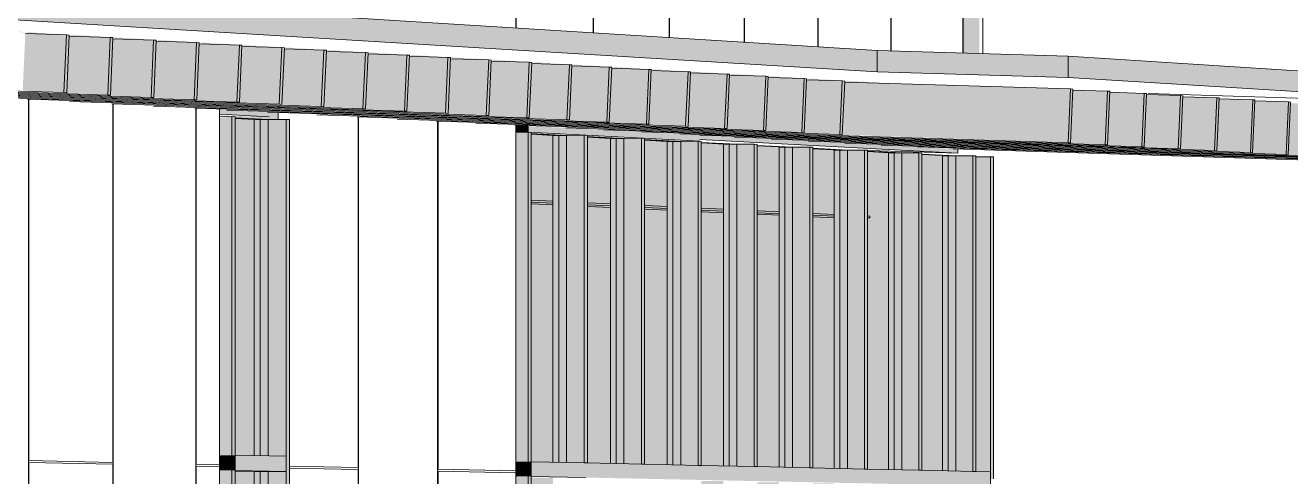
# Model space of a CAD drawing. Header units: inches. Extents: x 31213 to 31218, y -65 to 66.
# Drawn here: x 31214.2896 to 31214.32743, y 66.00659 to 66.02008 of the extents above; entities that cross this region are included whole.
import ezdxf

# ---------------------------------------------------------------- set-up
doc = ezdxf.new("R2010")
doc.units = ezdxf.units.IN
doc.header["$MEASUREMENT"] = 0
for name, color, linetype, lineweight in [('A-CLNG', 13, 'Continuous', 13), ('A-GLAZ-CURT', 52, 'Continuous', 9), ('A-GLAZ-CWMG', 51, 'Continuous', 9), ('A-ROOF', 132, 'Continuous', 13), ('A-WALL-PATT', 111, 'Continuous', 13), ('L-SITE-WALL', 31, 'Continuous', 13), ('S-BEAM', 12, 'Continuous', 9)]:
    doc.layers.add(name, color=color, linetype=linetype, lineweight=lineweight)

# ---------------------------------------------------------------- blocks, each defined once
blk = doc.blocks.new('FP_7-Looking North East')
at = {"layer": 'A-WALL-PATT', "lineweight": 9}
for p, q in [((31214.289694, 65.995976), (31214.289694, 66.017868)), ((31214.289707, 66.007071), (31214.289707, 66.017867)), ((31214.292214, 66.007018), (31214.292214, 66.017733)), ((31214.292227, 65.996006), (31214.292227, 66.017733)), ((31214.294696, 65.996036), (31214.294696, 66.017601)), ((31214.294709, 66.006965), (31214.294709, 66.017601)), ((31214.292214, 66.007018), (31214.289707, 66.007071)), ((31214.289707, 65.984881), (31214.289707, 66.007014)), ((31214.292214, 66.006961), (31214.289707, 66.007014)), ((31214.292214, 65.984994), (31214.292214, 66.006961)), ((31214.29541, 66.006951), (31214.294709, 66.006965)), ((31214.294709, 65.985106), (31214.294709, 66.006909)), ((31214.29541, 66.006894), (31214.294709, 66.006909))]:
    blk.add_line(p, q, dxfattribs=at)
blk = doc.blocks.new('FP_19-Looking North East')
at = {"layer": 'A-WALL-PATT', "lineweight": 9}
for p, q in [((31214.304266, 66.020005), (31214.304266, 66.027935)), ((31214.304278, 66.020004), (31214.304278, 66.027934)), ((31214.306573, 66.019861), (31214.306573, 66.027734)), ((31214.306584, 66.01986), (31214.306584, 66.027733)), ((31214.308846, 66.019719), (31214.308846, 66.027536)), ((31214.308858, 66.019719), (31214.308858, 66.027535)), ((31214.311087, 66.019579), (31214.311087, 66.02734)), ((31214.311099, 66.019579), (31214.311099, 66.027339)), ((31214.313297, 66.019441), (31214.313297, 66.027148)), ((31214.313308, 66.019441), (31214.313308, 66.027147)), ((31214.315475, 66.019317), (31214.315475, 66.026958)), ((31214.315487, 66.019317), (31214.315487, 66.026957)), ((31214.317624, 66.019253), (31214.317624, 66.02677)), ((31214.317635, 66.019252), (31214.317635, 66.026769))]:
    blk.add_line(p, q, dxfattribs=at)
blk = doc.blocks.new('FP_22-Looking North East')
at = {"layer": 'A-WALL-PATT', "lineweight": 9}
for p, q in [((31214.299552, 66.006863), (31214.299552, 66.017342)), ((31214.299564, 65.996094), (31214.299564, 66.017342)), ((31214.301926, 65.996123), (31214.301926, 66.017215)), ((31214.301938, 66.006813), (31214.301938, 66.017215)), ((31214.299552, 66.006863), (31214.297502, 66.006906)), ((31214.299552, 66.006807), (31214.297502, 66.00685)), ((31214.299552, 65.985325), (31214.299552, 66.006807)), ((31214.304266, 66.006764), (31214.301938, 66.006813)), ((31214.301938, 65.985433), (31214.301938, 66.006757)), ((31214.304266, 66.006709), (31214.301938, 66.006757))]:
    blk.add_line(p, q, dxfattribs=at)

msp = doc.modelspace()

# ---------------------------------------------------------------- hatches: boundary and pattern name
at = {"layer": 'A-CLNG', "lineweight": 5}
h = msp.add_hatch(color=256, dxfattribs=at)
h.paths.add_polyline_path([(31214.31748, 66.016257), (31214.31748, 66.016381), (31214.316364, 66.016441), (31214.316364, 66.016464), (31214.314105, 66.01656), (31214.314105, 66.016582), (31214.311964, 66.016675), (31214.311964, 66.016698), (31214.309765, 66.016791), (31214.309765, 66.016666), (31214.317128, 66.016276)], flags=0)
h.paths.add_polyline_path([(31214.296886, 66.017347), (31214.296886, 66.017478), (31214.295411, 66.017556), (31214.295411, 66.017425), (31214.296175, 66.017385)], flags=0)
h.paths.add_polyline_path([(31214.315389, 66.018349), (31214.213405, 66.024391), (31214.213405, 66.024334), (31214.215386, 66.024273), (31214.215386, 66.024217), (31214.217349, 66.024157), (31214.217349, 66.024102), (31214.219293, 66.024041), (31214.219293, 66.023987), (31214.221218, 66.023927), (31214.221218, 66.023873), (31214.223126, 66.023814), (31214.223126, 66.023761), (31214.225015, 66.023702), (31214.225015, 66.023649), (31214.226886, 66.023591), (31214.226886, 66.023539), (31214.228741, 66.023481), (31214.228741, 66.023429), (31214.230578, 66.023372), (31214.230578, 66.023321), (31214.232398, 66.023264), (31214.232398, 66.023214), (31214.234201, 66.023157), (31214.234201, 66.023107), (31214.235988, 66.023051), (31214.235988, 66.023002), (31214.237758, 66.022946), (31214.237758, 66.022897), (31214.239513, 66.022842), (31214.239513, 66.022794), (31214.241251, 66.022739), (31214.241251, 66.022691), (31214.242974, 66.022637), (31214.242974, 66.022589), (31214.244682, 66.022536), (31214.244682, 66.022489), (31214.246374, 66.022436), (31214.246374, 66.022389), (31214.248051, 66.022336), (31214.248051, 66.02229), (31214.249714, 66.022238), (31214.249714, 66.022192), (31214.251362, 66.02214), (31214.251362, 66.022094), (31214.252995, 66.022043), (31214.252995, 66.021998), (31214.254615, 66.021947), (31214.254615, 66.021902), (31214.25622, 66.021852), (31214.25622, 66.021807), (31214.257811, 66.021757), (31214.257811, 66.021714), (31214.259389, 66.021664), (31214.259389, 66.02162), (31214.260953, 66.021571), (31214.260953, 66.021528), (31214.262504, 66.021479), (31214.262504, 66.021436), (31214.264042, 66.021388), (31214.264042, 66.021346), (31214.265566, 66.021298), (31214.265566, 66.021256), (31214.267078, 66.021208), (31214.267078, 66.021166), (31214.268577, 66.021119), (31214.268577, 66.021078), (31214.270064, 66.021031), (31214.270064, 66.02099), (31214.271538, 66.020943), (31214.271538, 66.020903), (31214.273, 66.020857), (31214.273, 66.020817), (31214.27445, 66.020771), (31214.27445, 66.020731), (31214.275889, 66.020685), (31214.275889, 66.020646), (31214.277315, 66.020601), (31214.277315, 66.020562), (31214.27873, 66.020517), (31214.27873, 66.020478), (31214.280133, 66.020434), (31214.280133, 66.020396), (31214.281525, 66.020351), (31214.281525, 66.020313), (31214.282906, 66.020269), (31214.282906, 66.020232), (31214.284275, 66.020188), (31214.284275, 66.020151), (31214.285634, 66.020108), (31214.285634, 66.020071), (31214.286982, 66.020028), (31214.286982, 66.019991), (31214.288319, 66.019948), (31214.288319, 66.019912), (31214.289646, 66.01987), (31214.289646, 66.019834), (31214.290962, 66.019792), (31214.290962, 66.019756), (31214.292268, 66.019714), (31214.292268, 66.019679), (31214.293564, 66.019637), (31214.293564, 66.019602), (31214.29485, 66.019561), (31214.29485, 66.019526), (31214.296126, 66.019485), (31214.296126, 66.019451), (31214.297392, 66.01941), (31214.297392, 66.019376), (31214.298648, 66.019336), (31214.298674, 66.019301), (31214.299894, 66.019262), (31214.299894, 66.019228), (31214.301132, 66.019189), (31214.301132, 66.019155), (31214.302359, 66.019116), (31214.302359, 66.019083), (31214.303578, 66.019044), (31214.303578, 66.019011), (31214.304787, 66.018972), (31214.304787, 66.018939), (31214.305987, 66.018901), (31214.305987, 66.018868), (31214.307179, 66.01883), (31214.307179, 66.018798), (31214.308361, 66.01876), (31214.308361, 66.018728), (31214.309535, 66.01869), (31214.309535, 66.018659), (31214.3107, 66.018621), (31214.3107, 66.01859), (31214.311856, 66.018553), (31214.311856, 66.018522), (31214.313004, 66.018485), (31214.313011, 66.018454), (31214.314143, 66.018417), (31214.314143, 66.018386), (31214.315191, 66.018355)], flags=0)
h.paths.add_polyline_path([(31214.255895, 66.019516), (31214.255895, 66.019663), (31214.255895, 66.019693), (31214.255895, 66.019697), (31214.254295, 66.019778), (31214.254295, 66.019781), (31214.253983, 66.019765), (31214.253983, 66.019617), (31214.255721, 66.019525)], flags=0)
h.paths.add_polyline_path([(31214.19906, 66.022789), (31214.19906, 66.022835), (31214.198387, 66.022825), (31214.198521, 66.022818)], flags=0)
h.paths.add_polyline_path([(31214.188348, 66.02309), (31214.188348, 66.023306), (31214.186472, 66.023365), (31214.186442, 66.023414), (31214.184229, 66.023483), (31214.184229, 66.023532), (31214.182025, 66.023601), (31214.182003, 66.02365), (31214.181781, 66.02365), (31214.181781, 66.023437), (31214.186758, 66.023174)], flags=0)
h.paths.add_polyline_path([(31214.127429, 66.026313), (31214.127429, 66.026511), (31214.12728, 66.026519), (31214.12728, 66.026583), (31214.124468, 66.026669), (31214.124468, 66.026733), (31214.123685, 66.026756), (31214.123685, 66.026511), (31214.124357, 66.026476)], flags=0)
h.paths.add_polyline_path([(31214.178974, 66.02644), (31214.012725, 66.036301), (31214.012725, 66.035767), (31214.02876, 66.035339), (31214.02876, 66.03521), (31214.032911, 66.035093), (31214.032911, 66.034966), (31214.037004, 66.03485), (31214.037004, 66.034725), (31214.041042, 66.034611), (31214.041042, 66.034488), (31214.045024, 66.034375), (31214.045024, 66.034254), (31214.048952, 66.034142), (31214.048952, 66.034023), (31214.052828, 66.033912), (31214.052828, 66.033795), (31214.056651, 66.033671), (31214.056651, 66.03357), (31214.060424, 66.033462), (31214.060424, 66.033348), (31214.064147, 66.033241), (31214.064147, 66.033129), (31214.067822, 66.033023), (31214.067822, 66.032913), (31214.071448, 66.032808), (31214.071448, 66.032699), (31214.075027, 66.032596), (31214.075027, 66.032489), (31214.078561, 66.032386), (31214.078561, 66.032281), (31214.082049, 66.032179), (31214.082049, 66.032075), (31214.085493, 66.031975), (31214.085493, 66.031873), (31214.088894, 66.031774), (31214.088894, 66.031672), (31214.092252, 66.031574), (31214.092252, 66.031475), (31214.095568, 66.031378), (31214.095588, 66.031279), (31214.098843, 66.031184), (31214.098843, 66.031087), (31214.102078, 66.030992), (31214.102078, 66.030896), (31214.105273, 66.030802), (31214.105273, 66.030708), (31214.10843, 66.030615), (31214.10843, 66.030522), (31214.111548, 66.03043), (31214.111548, 66.030338), (31214.114629, 66.030248), (31214.114629, 66.030157), (31214.117673, 66.030067), (31214.117673, 66.029978), (31214.120681, 66.029889), (31214.120681, 66.0298), (31214.123654, 66.029712), (31214.123654, 66.029625), (31214.126591, 66.029538), (31214.126591, 66.029452), (31214.129495, 66.029366), (31214.129495, 66.029281), (31214.132364, 66.029196), (31214.132364, 66.029112), (31214.135201, 66.029028), (31214.135201, 66.028945), (31214.138005, 66.028861), (31214.138005, 66.02878), (31214.140778, 66.028697), (31214.140778, 66.028617), (31214.143518, 66.028534), (31214.143518, 66.028455), (31214.146228, 66.028374), (31214.146228, 66.028295), (31214.148908, 66.028215), (31214.148908, 66.028137), (31214.151558, 66.028058), (31214.151558, 66.027981), (31214.154178, 66.027902), (31214.154178, 66.027827), (31214.15677, 66.027749), (31214.15677, 66.027674), (31214.159333, 66.027597), (31214.159333, 66.027523), (31214.161868, 66.027446), (31214.161868, 66.027374), (31214.164376, 66.027298), (31214.164376, 66.027226), (31214.166857, 66.027151), (31214.166857, 66.027079), (31214.169311, 66.027005), (31214.169311, 66.026935), (31214.171739, 66.026861), (31214.171739, 66.026792), (31214.174141, 66.026719), (31214.174141, 66.02665), (31214.176518, 66.026578), (31214.176518, 66.02651), (31214.177551, 66.02648)], flags=0)
at = {"layer": 'A-GLAZ-CURT', "transparency": 33554458}
for points in [[(31214.296862, 66.00721), (31214.296862, 66.017261), (31214.295874, 66.017313), (31214.295874, 66.007232)], [(31214.305782, 66.007014), (31214.305755, 66.016793), (31214.304729, 66.016847), (31214.304729, 66.007037)], [(31214.307498, 66.006977), (31214.307471, 66.016703), (31214.306405, 66.016759), (31214.306405, 66.007001)], [(31214.309195, 66.006939), (31214.309168, 66.016613), (31214.308117, 66.016668), (31214.308117, 66.006963)], [(31214.310874, 66.006902), (31214.310874, 66.016523), (31214.309811, 66.016573), (31214.309811, 66.006926)], [(31214.312535, 66.006866), (31214.312535, 66.016436), (31214.311487, 66.016491), (31214.311487, 66.006889), (31214.311964, 66.006878)], [(31214.314179, 66.00683), (31214.314179, 66.016349), (31214.313145, 66.016393), (31214.313145, 66.006852)], [(31214.315806, 66.006794), (31214.315806, 66.016264), (31214.314785, 66.016317), (31214.314785, 66.006816)], [(31214.317415, 66.006758), (31214.317415, 66.016179), (31214.316409, 66.016218), (31214.316409, 66.006781)], [(31214.295874, 65.985563), (31214.296862, 65.985607), (31214.296862, 66.006747), (31214.295874, 66.006749), (31214.295874, 65.985607)]]:
    msp.add_hatch(color=256, dxfattribs=at).paths.add_polyline_path(points, flags=0)
at = {"layer": 'A-GLAZ-CURT', "lineweight": 5, "transparency": 33554458}
for points in [[(31214.305878, 66.007012), (31214.305878, 66.016786), (31214.305644, 66.016785), (31214.305644, 66.007017), (31214.305783, 66.007014)], [(31214.307592, 66.006974), (31214.307565, 66.016696), (31214.30736, 66.016684), (31214.30736, 66.00698), (31214.307565, 66.006975)], [(31214.309288, 66.006937), (31214.309288, 66.016607), (31214.309057, 66.016573), (31214.309057, 66.006942), (31214.309195, 66.006939)], [(31214.310966, 66.0069), (31214.310966, 66.016519), (31214.310736, 66.016509), (31214.310736, 66.006905), (31214.310874, 66.006902)], [(31214.312627, 66.006864), (31214.312627, 66.016431), (31214.312397, 66.016429), (31214.312397, 66.006869), (31214.312536, 66.006866)], [(31214.31427, 66.006828), (31214.31427, 66.016345), (31214.314041, 66.016331), (31214.314041, 66.006833), (31214.31418, 66.00683)], [(31214.315895, 66.006792), (31214.315895, 66.016259), (31214.315668, 66.016257), (31214.315668, 66.006797), (31214.315806, 66.006794)]]:
    msp.add_hatch(color=256, dxfattribs=at).paths.add_polyline_path(points, flags=0)
at = {"layer": 'A-GLAZ-CWMG', "lineweight": 5}
for points in [[(31214.29541, 66.007007), (31214.29577, 66.007008), (31214.29577, 66.017351), (31214.29541, 66.017319), (31214.29541, 66.007279)], [(31214.295872, 66.007006), (31214.295872, 66.017346), (31214.29577, 66.017351), (31214.29577, 66.007008)], [(31214.296862, 66.00721), (31214.296862, 66.017261), (31214.296444, 66.01725), (31214.296444, 66.00722)], [(31214.2974, 66.007199), (31214.2974, 66.017265), (31214.296862, 66.01725), (31214.296862, 66.00721)], [(31214.297501, 66.006971), (31214.297501, 66.01726), (31214.2974, 66.017254), (31214.2974, 66.006974)], [(31214.304266, 66.006818), (31214.30463, 66.00682), (31214.30463, 66.016884), (31214.304266, 66.016881), (31214.304266, 66.00728)], [(31214.306356, 66.016793), (31214.306356, 66.016998), (31214.30463, 66.017062), (31214.30463, 66.016884)], [(31214.304727, 66.006817), (31214.304727, 66.016879), (31214.30463, 66.016884), (31214.30463, 66.00682)], [(31214.305782, 66.007014), (31214.305782, 66.016789), (31214.305374, 66.016786), (31214.305374, 66.007023)], [(31214.306308, 66.007003), (31214.306308, 66.016793), (31214.305782, 66.016786), (31214.305782, 66.007014)], [(31214.306403, 66.007001), (31214.306403, 66.01679), (31214.306308, 66.016795), (31214.306308, 66.007003)], [(31214.307498, 66.006977), (31214.307498, 66.016698), (31214.307091, 66.016696), (31214.307091, 66.006986)], [(31214.308021, 66.006965), (31214.308021, 66.016702), (31214.307498, 66.016696), (31214.307498, 66.006977), (31214.307564, 66.006975)], [(31214.308115, 66.006963), (31214.308115, 66.0167), (31214.308021, 66.016705), (31214.308021, 66.006965)], [(31214.309195, 66.006939), (31214.309195, 66.016609), (31214.30879, 66.016606), (31214.30879, 66.006948)], [(31214.309716, 66.006928), (31214.309716, 66.016613), (31214.309195, 66.016606), (31214.309195, 66.006939)], [(31214.309809, 66.006926), (31214.309809, 66.016611), (31214.309716, 66.016616), (31214.309716, 66.006928)], [(31214.310874, 66.006902), (31214.310874, 66.016523), (31214.310471, 66.016509), (31214.310471, 66.006911)], [(31214.311393, 66.006891), (31214.311393, 66.016527), (31214.310874, 66.016509), (31214.310874, 66.006902)], [(31214.311485, 66.006889), (31214.311485, 66.016522), (31214.311393, 66.016513), (31214.311393, 66.006891)], [(31214.312535, 66.006866), (31214.312535, 66.016436), (31214.312134, 66.016433), (31214.312134, 66.006875)], [(31214.313052, 66.006854), (31214.313052, 66.01644), (31214.312535, 66.016436), (31214.312535, 66.006866)], [(31214.313143, 66.006852), (31214.313143, 66.016435), (31214.313052, 66.01644), (31214.313052, 66.006854)], [(31214.314179, 66.00683), (31214.314179, 66.016349), (31214.31378, 66.016331), (31214.31378, 66.006838)], [(31214.314693, 66.006818), (31214.314693, 66.016353), (31214.314179, 66.016331), (31214.314179, 66.00683)], [(31214.314783, 66.006816), (31214.314783, 66.016348), (31214.314693, 66.016334), (31214.314693, 66.006818)], [(31214.315806, 66.006794), (31214.315806, 66.016264), (31214.315408, 66.016257), (31214.315408, 66.006803)], [(31214.316317, 66.006783), (31214.316317, 66.016267), (31214.315806, 66.016264), (31214.315806, 66.006794)], [(31214.316407, 66.006781), (31214.316407, 66.016263), (31214.316317, 66.016267), (31214.316317, 66.006783), (31214.316361, 66.006782)], [(31214.317415, 66.006758), (31214.317415, 66.016179), (31214.31702, 66.016156), (31214.31702, 66.006767)], [(31214.317925, 66.006747), (31214.317925, 66.016183), (31214.317415, 66.016156), (31214.317415, 66.006758)], [(31214.318013, 66.006745), (31214.318013, 66.016178), (31214.317925, 66.01616), (31214.317925, 66.006747)], [(31214.318459, 66.006735), (31214.318459, 66.016154), (31214.318015, 66.016151), (31214.318015, 66.006745)], [(31214.318547, 66.006523), (31214.318547, 66.01615), (31214.318459, 66.016154), (31214.318459, 66.006525)], [(31214.29541, 66.006779), (31214.295872, 66.00678), (31214.295872, 66.007232), (31214.29541, 66.007231), (31214.29541, 66.006801)], [(31214.29577, 65.985531), (31214.29577, 66.007008), (31214.29541, 66.007007), (31214.29541, 65.985534)], [(31214.29577, 65.985531), (31214.295872, 65.985536), (31214.295872, 66.007006), (31214.29577, 66.007008), (31214.29577, 65.986048)], [(31214.2974, 66.006749), (31214.2974, 66.007199), (31214.295872, 66.007232), (31214.295872, 66.00678)], [(31214.2974, 65.985603), (31214.297501, 65.985607), (31214.297501, 66.006971), (31214.2974, 66.006974), (31214.2974, 65.986053)], [(31214.306356, 66.006564), (31214.306356, 66.007002), (31214.304727, 66.007037), (31214.304727, 66.006598)], [(31214.296444, 65.985609), (31214.296862, 65.985614), (31214.296862, 66.006747), (31214.296444, 66.006746), (31214.296444, 65.985614)], [(31214.2974, 65.985608), (31214.2974, 66.006749), (31214.296862, 66.006746), (31214.296862, 65.985612)], [(31214.30463, 65.985921), (31214.30463, 66.00682), (31214.304266, 66.006818), (31214.304266, 65.985923)], [(31214.30463, 65.985921), (31214.304727, 65.985925), (31214.304727, 66.006817), (31214.30463, 66.00682), (31214.30463, 65.986074)], [(31214.318459, 66.006314), (31214.318459, 66.006735), (31214.317969, 66.006746), (31214.317969, 66.006325)]]:
    msp.add_hatch(color=256, dxfattribs=at).paths.add_polyline_path(points, flags=0)
at = {"layer": 'A-GLAZ-CWMG'}
for points in [[(31214.304266, 66.016881), (31214.30463, 66.016897), (31214.30463, 66.017103), (31214.304266, 66.017097), (31214.304266, 66.016897)], [(31214.308068, 66.016703), (31214.308068, 66.016919), (31214.306356, 66.016986), (31214.306356, 66.016793), (31214.307563, 66.016729)], [(31214.309762, 66.016613), (31214.309762, 66.016816), (31214.308068, 66.016895), (31214.308068, 66.016703), (31214.309165, 66.016645)], [(31214.304267, 66.006596), (31214.304727, 66.006598), (31214.304727, 66.007037), (31214.304267, 66.007036), (31214.304267, 66.006611)], [(31214.308068, 66.006529), (31214.308068, 66.006964), (31214.306356, 66.007002), (31214.306356, 66.006564), (31214.307563, 66.006539)], [(31214.309762, 66.006494), (31214.309762, 66.006927), (31214.308068, 66.006964), (31214.308068, 66.006529)], [(31214.311439, 66.006459), (31214.311439, 66.00689), (31214.309762, 66.006927), (31214.309762, 66.006494)], [(31214.313097, 66.006425), (31214.313097, 66.006853), (31214.311439, 66.00689), (31214.311439, 66.006459), (31214.311962, 66.006448)], [(31214.314738, 66.006391), (31214.314738, 66.006817), (31214.313097, 66.006853), (31214.313097, 66.006425)], [(31214.316362, 66.006358), (31214.316361, 66.006782), (31214.314738, 66.006817), (31214.314738, 66.006391), (31214.316361, 66.006358)], [(31214.317969, 66.006325), (31214.317969, 66.006746), (31214.316362, 66.006782), (31214.316362, 66.006358)]]:
    msp.add_hatch(color=256, dxfattribs=at).paths.add_polyline_path(points, flags=0)
at = {"layer": 'A-ROOF', "lineweight": 5}
for points in [[(31214.31507, 66.01869), (31214.31507, 66.019326), (31214.212786, 66.02571), (31214.212786, 66.025097), (31214.206408, 66.025248), (31214.311917, 66.01888)], [(31214.320775, 66.018516), (31214.320775, 66.019154), (31214.31507, 66.019326), (31214.31507, 66.01869), (31214.320692, 66.018518)], [(31214.334004, 66.01771), (31214.334004, 66.01832), (31214.320775, 66.019154), (31214.320775, 66.018516), (31214.329493, 66.017985)]]:
    msp.add_hatch(color=256, dxfattribs=at).paths.add_polyline_path(points, flags=0)
at = {"layer": 'L-SITE-WALL', "lineweight": 5}
msp.add_hatch(color=256, dxfattribs=at).paths.add_polyline_path([(31214.318118, 66.019238), (31214.318118, 66.036866), (31214.317621, 66.036926), (31214.317621, 66.019253)], flags=0)
h = msp.add_hatch(color=256, dxfattribs=at)
h.paths.add_polyline_path([(31214.297155, 65.98561), (31214.297155, 66.006748), (31214.296862, 66.006746), (31214.296862, 65.985612)], flags=0)
h.paths.add_polyline_path([(31214.297155, 66.007204), (31214.297155, 66.017496), (31214.296886, 66.017475), (31214.296862, 66.017348), (31214.295417, 66.017381), (31214.295417, 66.017349), (31214.295878, 66.017342), (31214.295878, 66.017313), (31214.296862, 66.01725), (31214.296862, 66.00721)], flags=0)
h = msp.add_hatch(color=256, dxfattribs=at)
h.paths.add_polyline_path([(31214.295878, 65.985584), (31214.296862, 65.985614), (31214.296862, 66.006747), (31214.296527, 66.006746), (31214.296527, 66.00635), (31214.29639, 66.006241), (31214.295878, 66.006251), (31214.295878, 65.99608), (31214.296527, 65.996052), (31214.296527, 65.995504), (31214.29639, 65.995396), (31214.295878, 65.995389), (31214.295878, 65.985607)], flags=0)
h.paths.add_polyline_path([(31214.296862, 66.00721), (31214.296862, 66.017261), (31214.295878, 66.017313), (31214.295878, 66.007232), (31214.296527, 66.007218)], flags=0)
at = {"layer": 'S-BEAM', "lineweight": 5}
h = msp.add_hatch(color=256, dxfattribs=at)
h.paths.add_polyline_path([(31214.31379, 66.016289), (31214.313803, 66.016347), (31214.31374, 66.016373), (31214.313157, 66.016373), (31214.313157, 66.016322), (31214.313604, 66.016299)], flags=0)
h.paths.add_polyline_path([(31214.312144, 66.016375), (31214.312162, 66.016433), (31214.312224, 66.016453), (31214.311499, 66.016468), (31214.311499, 66.016409), (31214.311976, 66.016384)], flags=0)
h.paths.add_polyline_path([(31214.310481, 66.016463), (31214.310503, 66.016521), (31214.310481, 66.016545), (31214.309823, 66.016556), (31214.309823, 66.016497), (31214.310178, 66.016478)], flags=0)
h.paths.add_polyline_path([(31214.3088, 66.016551), (31214.3088, 66.016609), (31214.308129, 66.016613), (31214.308129, 66.016586), (31214.308778, 66.016552)], flags=0)
h.paths.add_polyline_path([(31214.307101, 66.01664), (31214.307101, 66.016698), (31214.306417, 66.016703), (31214.306417, 66.016675), (31214.306823, 66.016654)], flags=0)
h.paths.add_polyline_path([(31214.305384, 66.01673), (31214.305384, 66.016789), (31214.304741, 66.016793), (31214.304741, 66.016763)], flags=0)
h.paths.add_polyline_path([(31214.186906, 66.02294), (31214.186951, 66.023049), (31214.185192, 66.023129), (31214.185192, 66.023026), (31214.186835, 66.02294)], flags=0)
h.paths.add_polyline_path([(31214.183786, 66.0231), (31214.183801, 66.023181), (31214.184179, 66.023195), (31214.181886, 66.023293), (31214.181886, 66.023199), (31214.182654, 66.023159)], flags=0)
h.paths.add_polyline_path([(31214.024265, 66.031456), (31214.024265, 66.031567), (31214.019993, 66.031792), (31214.019993, 66.03168), (31214.022491, 66.031549)], flags=0)
h.paths.add_polyline_path([(31214.018098, 66.031779), (31214.018098, 66.031891), (31214.013716, 66.032122), (31214.013716, 66.032009), (31214.017819, 66.031794)], flags=0)
h = msp.add_hatch(color=256, dxfattribs=at)
h.paths.add_polyline_path([(31214.31379, 66.014522), (31214.31379, 66.016289), (31214.313157, 66.016322), (31214.313157, 66.014551), (31214.313463, 66.014537)], flags=0)
h.paths.add_polyline_path([(31214.312144, 66.014599), (31214.312144, 66.016375), (31214.311499, 66.016394), (31214.311499, 66.014629), (31214.311976, 66.014607)], flags=0)
h.paths.add_polyline_path([(31214.310481, 66.014676), (31214.310481, 66.016463), (31214.309823, 66.016497), (31214.309823, 66.014707), (31214.310178, 66.01469)], flags=0)
h.paths.add_polyline_path([(31214.3088, 66.014755), (31214.3088, 66.016551), (31214.308129, 66.016573), (31214.308129, 66.014786)], flags=0)
h.paths.add_polyline_path([(31214.307101, 66.014834), (31214.307101, 66.01664), (31214.306417, 66.016675), (31214.306417, 66.014866)], flags=0)
h.paths.add_polyline_path([(31214.305384, 66.014914), (31214.305384, 66.01673), (31214.304741, 66.016763), (31214.304741, 66.014944)], flags=0)
h.paths.add_polyline_path([(31214.186783, 66.020453), (31214.186783, 66.02294), (31214.186835, 66.02294), (31214.185192, 66.023026), (31214.185192, 66.020528)], flags=0)
h.paths.add_polyline_path([(31214.183786, 66.020593), (31214.183786, 66.0231), (31214.181886, 66.023174), (31214.181886, 66.020682)], flags=0)
h.paths.add_polyline_path([(31214.024265, 66.028043), (31214.024265, 66.031456), (31214.019993, 66.03168), (31214.019993, 66.028243), (31214.022201, 66.028139)], flags=0)
h.paths.add_polyline_path([(31214.018098, 66.028331), (31214.018098, 66.031779), (31214.013716, 66.032009), (31214.013716, 66.028536), (31214.017819, 66.028344)], flags=0)
h = msp.add_hatch(color=256, dxfattribs=at)
h.paths.add_polyline_path([(31214.31379, 66.01443), (31214.31379, 66.014522), (31214.313157, 66.014522), (31214.313157, 66.014459)], flags=0)
h.paths.add_polyline_path([(31214.312144, 66.014506), (31214.312144, 66.014599), (31214.311499, 66.014599), (31214.311499, 66.014536), (31214.311976, 66.014514)], flags=0)
h.paths.add_polyline_path([(31214.310481, 66.014584), (31214.310481, 66.014676), (31214.309823, 66.014677), (31214.309823, 66.014614)], flags=0)
h.paths.add_polyline_path([(31214.3088, 66.014662), (31214.3088, 66.014755), (31214.308129, 66.014756), (31214.308129, 66.014693)], flags=0)
h.paths.add_polyline_path([(31214.307101, 66.01474), (31214.307101, 66.014834), (31214.306417, 66.014836), (31214.306417, 66.014772)], flags=0)
h.paths.add_polyline_path([(31214.305384, 66.01482), (31214.305384, 66.014914), (31214.304741, 66.014914), (31214.304741, 66.01485)], flags=0)
h.paths.add_polyline_path([(31214.186979, 66.020315), (31214.186918, 66.02039), (31214.186911, 66.020406), (31214.186785, 66.020436), (31214.186783, 66.020453), (31214.185192, 66.02051), (31214.185192, 66.020398)], flags=0)
h.paths.add_polyline_path([(31214.183786, 66.020463), (31214.183786, 66.020593), (31214.181886, 66.020665), (31214.181885, 66.020551)], flags=0)
h.paths.add_polyline_path([(31214.024265, 66.027866), (31214.024265, 66.028043), (31214.019993, 66.028241), (31214.019993, 66.028064), (31214.022201, 66.027961)], flags=0)
h.paths.add_polyline_path([(31214.018098, 66.028152), (31214.018098, 66.028331), (31214.013716, 66.028535), (31214.013716, 66.028355), (31214.017819, 66.028165)], flags=0)
h = msp.add_hatch(color=256, dxfattribs=at)
h.paths.add_polyline_path([(31214.314846, 66.014324), (31214.314846, 66.014381), (31214.314796, 66.014383), (31214.314796, 66.014326)], flags=0)
h.paths.add_polyline_path([(31214.313788, 66.014373), (31214.313788, 66.01443), (31214.313155, 66.014459), (31214.313155, 66.014402)], flags=0)
h.paths.add_polyline_path([(31214.312143, 66.014449), (31214.312143, 66.014506), (31214.311497, 66.014536), (31214.311497, 66.014479), (31214.311974, 66.014457)], flags=0)
h.paths.add_polyline_path([(31214.310479, 66.014526), (31214.310479, 66.014583), (31214.309821, 66.014614), (31214.309821, 66.014556)], flags=0)
h.paths.add_polyline_path([(31214.308799, 66.014604), (31214.308799, 66.014661), (31214.308128, 66.014693), (31214.308128, 66.014635)], flags=0)
h.paths.add_polyline_path([(31214.3071, 66.014682), (31214.3071, 66.01474), (31214.306416, 66.014772), (31214.306416, 66.014714)], flags=0)
h.paths.add_polyline_path([(31214.305382, 66.014761), (31214.305382, 66.01482), (31214.304739, 66.01485), (31214.304739, 66.014791)], flags=0)
h.paths.add_polyline_path([(31214.187052, 66.020231), (31214.187052, 66.020311), (31214.18519, 66.020398), (31214.18519, 66.020317)], flags=0)
h.paths.add_polyline_path([(31214.183785, 66.020382), (31214.183785, 66.020463), (31214.181884, 66.020551), (31214.181884, 66.02047)], flags=0)
h.paths.add_polyline_path([(31214.024264, 66.027755), (31214.024264, 66.027866), (31214.019991, 66.028064), (31214.019991, 66.027953), (31214.022199, 66.027851)], flags=0)
h.paths.add_polyline_path([(31214.018097, 66.02804), (31214.018097, 66.028152), (31214.013714, 66.028355), (31214.013714, 66.028243), (31214.017818, 66.028053)], flags=0)
h = msp.add_hatch(color=256, dxfattribs=at)
h.paths.add_polyline_path([(31214.314191, 66.01635), (31214.314142, 66.016374), (31214.314157, 66.016352)], flags=0)
h.paths.add_polyline_path([(31214.312547, 66.016436), (31214.312438, 66.016463), (31214.312475, 66.01644)], flags=0)
h.paths.add_polyline_path([(31214.310886, 66.016524), (31214.310886, 66.016545), (31214.310813, 66.016528)], flags=0)
h.paths.add_polyline_path([(31214.186951, 66.023049), (31214.186953, 66.023051), (31214.186798, 66.023057)], flags=0)
h.paths.add_polyline_path([(31214.184322, 66.023187), (31214.184322, 66.023217), (31214.184179, 66.023195)], flags=0)
for points in [[(31214.290756, 66.018067), (31214.290833, 66.019795), (31214.289601, 66.019832), (31214.289521, 66.018134), (31214.289927, 66.018093)], [(31214.290838, 66.018063), (31214.290914, 66.01979), (31214.290833, 66.019795), (31214.290756, 66.018067)], [(31214.292063, 66.017996), (31214.292139, 66.019717), (31214.290918, 66.019754), (31214.290838, 66.018063), (31214.290919, 66.018032)], [(31214.292144, 66.017992), (31214.29222, 66.019712), (31214.292139, 66.019717), (31214.292063, 66.017996)], [(31214.29336, 66.017926), (31214.293436, 66.01964), (31214.292224, 66.019677), (31214.292145, 66.017992), (31214.292225, 66.017961)], [(31214.29344, 66.017922), (31214.293516, 66.019636), (31214.293436, 66.01964), (31214.29336, 66.017926)], [(31214.294647, 66.017856), (31214.294722, 66.019564), (31214.29352, 66.019601), (31214.293441, 66.017922), (31214.294323, 66.017867)], [(31214.294726, 66.017852), (31214.294802, 66.019559), (31214.294722, 66.019564), (31214.294647, 66.017856)], [(31214.295923, 66.017787), (31214.295999, 66.019488), (31214.294805, 66.019525), (31214.294728, 66.017852), (31214.294807, 66.017822)], [(31214.296003, 66.017783), (31214.296078, 66.019484), (31214.295999, 66.019488), (31214.295923, 66.017787)], [(31214.29719, 66.017719), (31214.297265, 66.019413), (31214.296081, 66.019449), (31214.296004, 66.017783), (31214.296083, 66.017753)], [(31214.297269, 66.017715), (31214.297344, 66.019409), (31214.297265, 66.019413), (31214.29719, 66.017719)], [(31214.298448, 66.017651), (31214.298522, 66.019339), (31214.297347, 66.019375), (31214.297271, 66.017715), (31214.297349, 66.017685)], [(31214.302162, 66.01745), (31214.302236, 66.019119), (31214.301088, 66.019154), (31214.301013, 66.017512), (31214.290926, 66.017809), (31214.290926, 66.017801), (31214.301089, 66.017483)], [(31214.303381, 66.017384), (31214.303455, 66.019046), (31214.302315, 66.019081), (31214.302241, 66.017446), (31214.292182, 66.017742), (31214.292182, 66.017734), (31214.30312, 66.017392)], [(31214.298525, 66.017647), (31214.2986, 66.019334), (31214.298522, 66.019339), (31214.298448, 66.017651)], [(31214.299695, 66.017583), (31214.29977, 66.019265), (31214.298604, 66.0193), (31214.298528, 66.017647), (31214.298724, 66.017614)], [(31214.299772, 66.017579), (31214.299847, 66.01926), (31214.29977, 66.019265), (31214.299695, 66.017583)], [(31214.300933, 66.017516), (31214.301007, 66.019191), (31214.29985, 66.019227), (31214.299775, 66.017579), (31214.299852, 66.01755)], [(31214.30101, 66.017512), (31214.301084, 66.019187), (31214.301007, 66.019191), (31214.300933, 66.017516)], [(31214.302238, 66.017446), (31214.302312, 66.019114), (31214.302236, 66.019119), (31214.302162, 66.01745)], [(31214.303457, 66.01738), (31214.303531, 66.019042), (31214.303455, 66.019046), (31214.303381, 66.017384)], [(31214.304591, 66.017319), (31214.304665, 66.018975), (31214.303534, 66.019009), (31214.30346, 66.01738), (31214.303535, 66.017352)], [(31214.304666, 66.017314), (31214.30474, 66.01897), (31214.304665, 66.018975), (31214.304591, 66.017319)], [(31214.305792, 66.017254), (31214.305866, 66.018903), (31214.304743, 66.018938), (31214.30467, 66.017315), (31214.304745, 66.017286)], [(31214.305867, 66.01725), (31214.30594, 66.018899), (31214.305866, 66.018903), (31214.305792, 66.017254)], [(31214.306985, 66.017189), (31214.307058, 66.018833), (31214.305944, 66.018867), (31214.305871, 66.01725), (31214.305945, 66.017222)], [(31214.307058, 66.017185), (31214.307132, 66.018828), (31214.307058, 66.018833), (31214.306985, 66.017189)], [(31214.308168, 66.017125), (31214.308241, 66.018763), (31214.307135, 66.018796), (31214.307063, 66.017185), (31214.307521, 66.017145)], [(31214.308241, 66.017121), (31214.308314, 66.018758), (31214.308241, 66.018763), (31214.308168, 66.017125)], [(31214.309342, 66.017062), (31214.309415, 66.018693), (31214.308317, 66.018727), (31214.308246, 66.017096), (31214.308319, 66.017094)], [(31214.309415, 66.017058), (31214.309488, 66.018689), (31214.309415, 66.018693), (31214.309342, 66.017062)], [(31214.310508, 66.016998), (31214.310581, 66.018624), (31214.309491, 66.018657), (31214.30942, 66.017058), (31214.309492, 66.01703)], [(31214.31058, 66.016995), (31214.310653, 66.01862), (31214.310581, 66.018624), (31214.310508, 66.016998)], [(31214.311665, 66.016936), (31214.311738, 66.018555), (31214.310656, 66.018588), (31214.310585, 66.016995), (31214.310657, 66.016967)], [(31214.311737, 66.016932), (31214.311809, 66.018551), (31214.311738, 66.018555), (31214.311665, 66.016936)], [(31214.312814, 66.016874), (31214.312886, 66.018487), (31214.311812, 66.01852), (31214.311742, 66.016932), (31214.312071, 66.016897)], [(31214.312885, 66.01687), (31214.312957, 66.018483), (31214.312886, 66.018487), (31214.312814, 66.016874)], [(31214.313954, 66.016812), (31214.314026, 66.01842), (31214.31296, 66.018452), (31214.31289, 66.01687), (31214.312962, 66.016843)], [(31214.314025, 66.016808), (31214.314097, 66.018415), (31214.314026, 66.01842), (31214.313954, 66.016812)], [(31214.320776, 66.016572), (31214.320848, 66.018178), (31214.3141, 66.018385), (31214.31403, 66.016808), (31214.320693, 66.016575)], [(31214.320845, 66.016568), (31214.320917, 66.018174), (31214.320848, 66.018178), (31214.320776, 66.016572)], [(31214.321882, 66.016512), (31214.321953, 66.018112), (31214.32092, 66.018144), (31214.320849, 66.016569), (31214.320921, 66.016542)], [(31214.32195, 66.016508), (31214.322022, 66.018108), (31214.321953, 66.018112), (31214.321882, 66.016512)], [(31214.32298, 66.016452), (31214.323051, 66.018046), (31214.322025, 66.018078), (31214.321955, 66.016508), (31214.322026, 66.016482)], [(31214.323048, 66.016448), (31214.323119, 66.018042), (31214.323051, 66.018046), (31214.32298, 66.016452)], [(31214.32407, 66.016393), (31214.324141, 66.017981), (31214.323122, 66.018012), (31214.323052, 66.016448), (31214.323124, 66.016422)], [(31214.324137, 66.016389), (31214.324208, 66.017977), (31214.324141, 66.017981), (31214.32407, 66.016393)], [(31214.325152, 66.016334), (31214.325223, 66.017916), (31214.324211, 66.017947), (31214.324142, 66.016389), (31214.324213, 66.016363)], [(31214.325219, 66.01633), (31214.32529, 66.017912), (31214.325223, 66.017916), (31214.325152, 66.016334)], [(31214.326226, 66.016275), (31214.326297, 66.017852), (31214.325293, 66.017883), (31214.325223, 66.01633), (31214.325294, 66.016304)], [(31214.326293, 66.016271), (31214.326363, 66.017848), (31214.326297, 66.017852), (31214.326226, 66.016275)], [(31214.327293, 66.016217), (31214.327363, 66.017788), (31214.326366, 66.017819), (31214.326297, 66.016271), (31214.326368, 66.016246)], [(31214.327359, 66.016213), (31214.327429, 66.017784), (31214.327363, 66.017788), (31214.327293, 66.016217)], [(31214.328352, 66.016159), (31214.328422, 66.017725), (31214.327432, 66.017755), (31214.327363, 66.016213), (31214.327434, 66.016188)]]:
    msp.add_hatch(color=256, dxfattribs=at).paths.add_polyline_path(points, flags=0)
h = msp.add_hatch(color=256, dxfattribs=at)
h.paths.add_polyline_path([(31214.31688, 66.005956), (31214.31688, 66.006326), (31214.31641, 66.006322), (31214.31641, 66.005965)], flags=0)
h.paths.add_polyline_path([(31214.315408, 66.005985), (31214.315408, 66.006356), (31214.314787, 66.006355), (31214.314787, 66.005997)], flags=0)
h.paths.add_polyline_path([(31214.31378, 66.006016), (31214.31378, 66.006389), (31214.313147, 66.006389), (31214.313147, 66.006028)], flags=0)
h.paths.add_polyline_path([(31214.312134, 66.006048), (31214.312134, 66.006423), (31214.311489, 66.006422), (31214.311489, 66.00606), (31214.311966, 66.006051)], flags=0)
h.paths.add_polyline_path([(31214.310471, 66.00608), (31214.310471, 66.006457), (31214.309813, 66.006457), (31214.309813, 66.006093)], flags=0)
h.paths.add_polyline_path([(31214.305374, 66.006179), (31214.305374, 66.006562), (31214.304731, 66.006561), (31214.304731, 66.006191)], flags=0)
h.paths.add_polyline_path([(31214.296444, 66.006352), (31214.296444, 66.006746), (31214.295876, 66.006746), (31214.295876, 66.006363)], flags=0)
h.paths.add_polyline_path([(31214.255388, 66.007146), (31214.255388, 66.007589), (31214.254513, 66.007589), (31214.254513, 66.007163)], flags=0)
h.paths.add_polyline_path([(31214.190174, 66.008408), (31214.190174, 66.008929), (31214.188439, 66.008934), (31214.188439, 66.008441), (31214.18889, 66.008432)], flags=0)
h.paths.add_polyline_path([(31214.183776, 66.008531), (31214.183776, 66.009061), (31214.181875, 66.0091), (31214.181875, 66.008568)], flags=0)
h.paths.add_polyline_path([(31214.180459, 66.008596), (31214.180459, 66.009129), (31214.178635, 66.009166), (31214.178635, 66.008631), (31214.180107, 66.008602)], flags=0)
h.paths.add_polyline_path([(31214.126544, 66.009639), (31214.126544, 66.010237), (31214.124359, 66.010282), (31214.124359, 66.009681), (31214.124795, 66.009672)], flags=0)
h.paths.add_polyline_path([(31214.024257, 66.011618), (31214.024257, 66.012339), (31214.019984, 66.012426), (31214.019984, 66.0117), (31214.022192, 66.011658)], flags=0)
h.paths.add_polyline_path([(31213.942601, 66.013197), (31213.942601, 66.014016), (31213.937014, 66.014131), (31213.937014, 66.013305)], flags=0)
h.paths.add_polyline_path([(31213.934882, 66.013347), (31213.934882, 66.014175), (31213.928885, 66.014298), (31213.928885, 66.013463), (31213.934609, 66.013352)], flags=0)
h.paths.add_polyline_path([(31213.92673, 66.013504), (31213.92673, 66.014342), (31213.920561, 66.014469), (31213.920561, 66.013624), (31213.925857, 66.013521)], flags=0)
h.paths.add_polyline_path([(31213.918383, 66.013666), (31213.918383, 66.014514), (31213.912036, 66.014644), (31213.912036, 66.013789), (31213.917105, 66.013691)], flags=0)
h.paths.add_polyline_path([(31213.909834, 66.013831), (31213.909834, 66.01469), (31213.903302, 66.014824), (31213.903302, 66.013958), (31213.908355, 66.01386)], flags=0)
h.paths.add_polyline_path([(31213.901076, 66.014001), (31213.901076, 66.01487), (31213.894352, 66.015008), (31213.894352, 66.014131), (31213.899606, 66.014029)], flags=0)
h.paths.add_polyline_path([(31213.8921, 66.014174), (31213.8921, 66.015054), (31213.885177, 66.015196), (31213.885177, 66.014308), (31213.890857, 66.014198)], flags=0)
h.paths.add_polyline_path([(31213.882899, 66.014352), (31213.882899, 66.015243), (31213.875768, 66.01539), (31213.875768, 66.01449), (31213.88211, 66.014368)], flags=0)
h.paths.add_polyline_path([(31213.873464, 66.014535), (31213.873464, 66.015437), (31213.866116, 66.015588), (31213.866116, 66.014677), (31213.873364, 66.014537)], flags=0)
h.paths.add_polyline_path([(31213.863786, 66.014722), (31213.863786, 66.015636), (31213.856213, 66.015791), (31213.856213, 66.014869)], flags=0)
h.paths.add_polyline_path([(31213.853855, 66.014914), (31213.853855, 66.01584), (31213.848304, 66.015954), (31213.848304, 66.015022), (31213.851503, 66.01496)], flags=0)

# ---------------------------------------------------------------- linework, layer by layer
at = {"layer": 'A-CLNG'}
for p, q in [((31214.296886, 66.017347), (31214.295411, 66.017425)), ((31214.31748, 66.016257), (31214.309765, 66.016666)), ((31214.31748, 66.016383), (31214.31748, 66.016257)), ((31214.314797, 66.016342), (31214.31748, 66.016257))]:
    msp.add_line(p, q, dxfattribs=at)
at = {"layer": 'A-GLAZ-CURT'}
for p, q in [((31214.296862, 66.017261), (31214.295874, 66.017313)), ((31214.295875, 66.017299), (31214.296623, 66.017259)), ((31214.296623, 66.017259), (31214.296862, 66.017261)), ((31214.296623, 66.017259), (31214.296623, 66.007216)), ((31214.296862, 66.00721), (31214.296862, 66.017261)), ((31214.305782, 66.016791), (31214.304729, 66.016847)), ((31214.30473, 66.016833), (31214.305549, 66.01679)), ((31214.305549, 66.01679), (31214.305782, 66.016791)), ((31214.305549, 66.01679), (31214.305549, 66.007019)), ((31214.305782, 66.007014), (31214.305782, 66.016791)), ((31214.307498, 66.016701), (31214.306405, 66.016759)), ((31214.306406, 66.016745), (31214.307265, 66.016699)), ((31214.307265, 66.016699), (31214.307498, 66.016701)), ((31214.307265, 66.016699), (31214.307265, 66.006982)), ((31214.307498, 66.006977), (31214.307498, 66.016701)), ((31214.309195, 66.016612), (31214.308117, 66.016668)), ((31214.308118, 66.016655), (31214.308963, 66.01661)), ((31214.308963, 66.01661), (31214.309195, 66.016612)), ((31214.308963, 66.01661), (31214.308963, 66.006944)), ((31214.309195, 66.006939), (31214.309195, 66.016612)), ((31214.310874, 66.016523), (31214.309811, 66.016579)), ((31214.309812, 66.016565), (31214.310644, 66.016522)), ((31214.310644, 66.016522), (31214.310874, 66.016523)), ((31214.310644, 66.016522), (31214.310644, 66.006907)), ((31214.310874, 66.006902), (31214.310874, 66.016523)), ((31214.312535, 66.016436), (31214.311487, 66.016491)), ((31214.311488, 66.016477), (31214.312306, 66.016434)), ((31214.312306, 66.016434), (31214.312535, 66.016436)), ((31214.312306, 66.016434), (31214.312306, 66.006871)), ((31214.312535, 66.006866), (31214.312535, 66.016436)), ((31214.314179, 66.016349), (31214.313145, 66.016404)), ((31214.313146, 66.01639), (31214.313951, 66.016348)), ((31214.313951, 66.016348), (31214.314179, 66.016349)), ((31214.313951, 66.016348), (31214.313951, 66.006835)), ((31214.314179, 66.00683), (31214.314179, 66.016349)), ((31214.315806, 66.016264), (31214.314785, 66.016317)), ((31214.314786, 66.016304), (31214.315579, 66.016262)), ((31214.315579, 66.016262), (31214.315806, 66.016264)), ((31214.315579, 66.016262), (31214.315579, 66.006799)), ((31214.315806, 66.006794), (31214.315806, 66.016264)), ((31214.317415, 66.016179), (31214.316409, 66.016232)), ((31214.31641, 66.016218), (31214.317189, 66.016177)), ((31214.317189, 66.016177), (31214.317415, 66.016179)), ((31214.317189, 66.016177), (31214.317189, 66.006763)), ((31214.317415, 66.006758), (31214.317415, 66.016179)), ((31214.296862, 66.006747), (31214.295874, 66.006767)), ((31214.295875, 66.006762), (31214.296623, 66.006746)), ((31214.296623, 66.006746), (31214.296862, 66.006747)), ((31214.296623, 66.006746), (31214.296623, 65.985608)), ((31214.296862, 65.985606), (31214.296862, 66.006747))]:
    msp.add_line(p, q, dxfattribs=at)
at = {"layer": 'A-GLAZ-CWMG'}
for p, q in [((31214.29541, 66.017348), (31214.29577, 66.017351)), ((31214.29577, 66.017351), (31214.295872, 66.017346)), ((31214.29577, 66.017351), (31214.29577, 66.007008)), ((31214.295872, 66.007006), (31214.295872, 66.017346)), ((31214.296444, 66.017258), (31214.296862, 66.017261)), ((31214.296444, 66.017258), (31214.296444, 66.00722)), ((31214.296862, 66.017261), (31214.2974, 66.017265)), ((31214.2974, 66.017265), (31214.297501, 66.01726)), ((31214.2974, 66.017265), (31214.2974, 66.006974)), ((31214.297501, 66.006971), (31214.297501, 66.01726)), ((31214.304278, 66.016881), (31214.30463, 66.016884)), ((31214.304278, 66.016881), (31214.30463, 66.016884)), ((31214.30463, 66.016884), (31214.30463, 66.017079)), ((31214.30463, 66.016884), (31214.306356, 66.016793)), ((31214.30463, 66.016884), (31214.304727, 66.016879)), ((31214.30463, 66.016884), (31214.30463, 66.00682)), ((31214.304727, 66.006817), (31214.304727, 66.016879)), ((31214.30473, 66.016822), (31214.305374, 66.016788)), ((31214.305374, 66.016788), (31214.305782, 66.016791)), ((31214.305374, 66.016788), (31214.305374, 66.007023)), ((31214.305782, 66.016791), (31214.306308, 66.016795)), ((31214.306308, 66.016795), (31214.306403, 66.01679)), ((31214.306308, 66.016795), (31214.306308, 66.007003)), ((31214.306356, 66.016793), (31214.308068, 66.016703)), ((31214.306403, 66.007001), (31214.306403, 66.01679)), ((31214.306407, 66.016734), (31214.307091, 66.016698)), ((31214.307091, 66.016698), (31214.307498, 66.016701)), ((31214.307091, 66.016698), (31214.307091, 66.006986)), ((31214.307498, 66.016701), (31214.308021, 66.016705)), ((31214.308021, 66.016705), (31214.308115, 66.0167)), ((31214.308021, 66.016705), (31214.308021, 66.006965)), ((31214.308068, 66.016703), (31214.309762, 66.016613)), ((31214.308115, 66.006963), (31214.308115, 66.0167)), ((31214.308119, 66.016644), (31214.30879, 66.016609)), ((31214.30879, 66.016609), (31214.309195, 66.016612)), ((31214.30879, 66.016609), (31214.30879, 66.006948)), ((31214.309195, 66.016612), (31214.309716, 66.016616)), ((31214.309716, 66.016616), (31214.309809, 66.016611)), ((31214.309716, 66.016616), (31214.309716, 66.006928)), ((31214.309809, 66.006926), (31214.309809, 66.016611)), ((31214.310471, 66.01652), (31214.310874, 66.016523)), ((31214.310471, 66.01652), (31214.310471, 66.006911)), ((31214.310874, 66.016523), (31214.311393, 66.016527)), ((31214.311393, 66.016527), (31214.311485, 66.016522)), ((31214.311393, 66.016527), (31214.311393, 66.006891)), ((31214.311485, 66.006889), (31214.311485, 66.016522)), ((31214.312134, 66.016433), (31214.312535, 66.016436)), ((31214.312134, 66.016433), (31214.312134, 66.006875)), ((31214.312535, 66.016436), (31214.313052, 66.01644)), ((31214.313052, 66.01644), (31214.313143, 66.016435)), ((31214.313052, 66.01644), (31214.313052, 66.006854)), ((31214.313143, 66.006852), (31214.313143, 66.016435)), ((31214.31378, 66.016346), (31214.314179, 66.016349)), ((31214.31378, 66.016346), (31214.31378, 66.006838)), ((31214.314179, 66.016349), (31214.314693, 66.016353)), ((31214.314693, 66.016353), (31214.314783, 66.016348)), ((31214.314693, 66.016353), (31214.314693, 66.006818)), ((31214.314783, 66.006816), (31214.314783, 66.016348)), ((31214.315408, 66.016261), (31214.315806, 66.016264)), ((31214.315408, 66.016261), (31214.315408, 66.006803)), ((31214.315806, 66.016264), (31214.316317, 66.016267)), ((31214.316317, 66.016267), (31214.316407, 66.016263)), ((31214.316317, 66.016267), (31214.316317, 66.006783)), ((31214.316407, 66.006781), (31214.316407, 66.016263)), ((31214.31702, 66.016176), (31214.317415, 66.016179)), ((31214.31702, 66.016176), (31214.31702, 66.006767)), ((31214.317415, 66.016179), (31214.317925, 66.016183)), ((31214.317925, 66.016183), (31214.318013, 66.016178)), ((31214.317925, 66.016183), (31214.317925, 66.006747)), ((31214.318013, 66.006745), (31214.318013, 66.016178)), ((31214.318015, 66.016151), (31214.318459, 66.016154)), ((31214.318459, 66.016154), (31214.318547, 66.01615)), ((31214.318459, 66.016154), (31214.318459, 66.006525)), ((31214.318547, 66.006523), (31214.318547, 66.01615)), ((31214.29577, 66.007008), (31214.29577, 65.985531)), ((31214.295872, 66.00678), (31214.295872, 66.007232)), ((31214.2974, 66.007199), (31214.295872, 66.007232)), ((31214.295872, 65.985536), (31214.295872, 66.007006)), ((31214.2974, 66.007199), (31214.2974, 66.006749)), ((31214.2974, 66.006974), (31214.2974, 65.985603)), ((31214.297501, 65.985607), (31214.297501, 66.006971)), ((31214.304727, 66.006598), (31214.304727, 66.007037)), ((31214.306356, 66.007002), (31214.304727, 66.007037)), ((31214.306403, 66.007001), (31214.306308, 66.007003)), ((31214.308068, 66.006964), (31214.306356, 66.007002)), ((31214.308115, 66.006963), (31214.308021, 66.006965)), ((31214.309762, 66.006927), (31214.308068, 66.006964)), ((31214.309809, 66.006926), (31214.309716, 66.006928)), ((31214.311439, 66.00689), (31214.309762, 66.006927)), ((31214.311485, 66.006889), (31214.311393, 66.006891)), ((31214.313097, 66.006853), (31214.311439, 66.00689)), ((31214.295872, 66.00678), (31214.2974, 66.006749)), ((31214.295876, 66.006757), (31214.296444, 66.006746)), ((31214.296444, 66.006756), (31214.296444, 65.985609)), ((31214.296862, 66.006747), (31214.296444, 66.006746)), ((31214.2974, 66.006749), (31214.296862, 66.006747)), ((31214.30463, 66.00682), (31214.30463, 65.985921)), ((31214.304727, 65.985925), (31214.304727, 66.006817)), ((31214.304727, 66.006598), (31214.306356, 66.006564)), ((31214.313143, 66.006852), (31214.313052, 66.006854)), ((31214.314738, 66.006817), (31214.313097, 66.006853)), ((31214.314783, 66.006816), (31214.314693, 66.006818)), ((31214.316362, 66.006782), (31214.314738, 66.006817)), ((31214.316407, 66.006781), (31214.316317, 66.006783)), ((31214.317969, 66.006746), (31214.316362, 66.006782)), ((31214.318013, 66.006745), (31214.317925, 66.006747)), ((31214.318459, 66.006735), (31214.317969, 66.006746)), ((31214.318459, 66.006735), (31214.318459, 66.006314))]:
    msp.add_line(p, q, dxfattribs=at)
at = {"layer": 'A-ROOF'}
for p, q in [((31214.212786, 66.02571), (31214.31507, 66.019326)), ((31214.31507, 66.01869), (31214.205405, 66.025309)), ((31214.31507, 66.019326), (31214.320775, 66.019154)), ((31214.31507, 66.019326), (31214.31507, 66.01869)), ((31214.320775, 66.019154), (31214.334004, 66.01832)), ((31214.320775, 66.018516), (31214.320775, 66.019154)), ((31214.320775, 66.018516), (31214.31507, 66.01869)), ((31214.334004, 66.01771), (31214.320775, 66.018516)), ((31214.334004, 66.01771), (31214.323167, 66.018043))]:
    msp.add_line(p, q, dxfattribs=at)
at = {"layer": 'L-SITE-WALL'}
for p, q in [((31214.318231, 66.019235), (31214.318231, 66.036868)), ((31214.29541, 65.985082), (31214.29541, 66.01757)), ((31214.297155, 66.01747), (31214.297155, 66.017263)), ((31214.304266, 65.985483), (31214.304266, 66.017091))]:
    msp.add_line(p, q, dxfattribs=at)
at = {"layer": 'S-BEAM'}
for p, q in [((31214.289601, 66.019832), (31214.290833, 66.019795)), ((31214.290833, 66.019795), (31214.290756, 66.018067)), ((31214.290914, 66.01979), (31214.290833, 66.019795)), ((31214.290838, 66.018063), (31214.290914, 66.01979)), ((31214.290918, 66.019754), (31214.292139, 66.019717)), ((31214.292139, 66.019717), (31214.292063, 66.017996)), ((31214.29222, 66.019712), (31214.292139, 66.019717)), ((31214.292144, 66.017992), (31214.29222, 66.019712)), ((31214.292224, 66.019677), (31214.293436, 66.01964)), ((31214.293436, 66.01964), (31214.29336, 66.017926)), ((31214.293516, 66.019636), (31214.293436, 66.01964)), ((31214.29344, 66.017922), (31214.293516, 66.019636)), ((31214.29352, 66.019601), (31214.294722, 66.019564)), ((31214.294722, 66.019564), (31214.294647, 66.017856)), ((31214.294802, 66.019559), (31214.294722, 66.019564)), ((31214.294726, 66.017852), (31214.294802, 66.019559)), ((31214.294805, 66.019525), (31214.295999, 66.019488)), ((31214.295999, 66.019488), (31214.295923, 66.017787)), ((31214.296078, 66.019484), (31214.295999, 66.019488)), ((31214.296003, 66.017783), (31214.296078, 66.019484)), ((31214.296081, 66.019449), (31214.297265, 66.019413)), ((31214.297265, 66.019413), (31214.29719, 66.017719)), ((31214.297344, 66.019409), (31214.297265, 66.019413)), ((31214.297269, 66.017715), (31214.297344, 66.019409)), ((31214.297347, 66.019375), (31214.298522, 66.019339)), ((31214.298522, 66.019339), (31214.298448, 66.017651)), ((31214.2986, 66.019334), (31214.298522, 66.019339)), ((31214.298525, 66.017647), (31214.2986, 66.019334)), ((31214.298631, 66.0193), (31214.29977, 66.019265)), ((31214.29977, 66.019265), (31214.299695, 66.017583)), ((31214.299847, 66.01926), (31214.29977, 66.019265)), ((31214.299772, 66.017579), (31214.299847, 66.01926)), ((31214.29985, 66.019227), (31214.301007, 66.019191)), ((31214.301007, 66.019191), (31214.300933, 66.017516)), ((31214.301084, 66.019187), (31214.301007, 66.019191)), ((31214.30101, 66.017512), (31214.301084, 66.019187)), ((31214.301088, 66.019154), (31214.302236, 66.019119)), ((31214.302236, 66.019119), (31214.302162, 66.01745)), ((31214.302312, 66.019114), (31214.302236, 66.019119)), ((31214.302238, 66.017446), (31214.302312, 66.019114)), ((31214.302315, 66.019081), (31214.303455, 66.019046)), ((31214.303455, 66.019046), (31214.303381, 66.017384)), ((31214.303531, 66.019042), (31214.303455, 66.019046)), ((31214.303457, 66.01738), (31214.303531, 66.019042)), ((31214.303534, 66.019009), (31214.304665, 66.018975)), ((31214.304665, 66.018975), (31214.304591, 66.017319)), ((31214.30474, 66.01897), (31214.304665, 66.018975)), ((31214.304666, 66.017314), (31214.30474, 66.01897)), ((31214.304743, 66.018938), (31214.305866, 66.018903)), ((31214.305866, 66.018903), (31214.305792, 66.017254)), ((31214.30594, 66.018899), (31214.305866, 66.018903)), ((31214.305867, 66.01725), (31214.30594, 66.018899)), ((31214.305944, 66.018867), (31214.307058, 66.018833)), ((31214.307058, 66.018833), (31214.306985, 66.017189)), ((31214.307132, 66.018828), (31214.307058, 66.018833)), ((31214.307058, 66.017185), (31214.307132, 66.018828)), ((31214.307135, 66.018796), (31214.308241, 66.018763)), ((31214.308241, 66.018763), (31214.308168, 66.017125)), ((31214.308314, 66.018758), (31214.308241, 66.018763)), ((31214.308241, 66.017121), (31214.308314, 66.018758)), ((31214.308317, 66.018727), (31214.309415, 66.018693)), ((31214.309415, 66.018693), (31214.309342, 66.017062)), ((31214.309488, 66.018689), (31214.309415, 66.018693)), ((31214.309415, 66.017058), (31214.309488, 66.018689)), ((31214.309491, 66.018657), (31214.310581, 66.018624)), ((31214.310581, 66.018624), (31214.310508, 66.016998)), ((31214.31058, 66.016995), (31214.310653, 66.01862)), ((31214.310653, 66.01862), (31214.310581, 66.018624)), ((31214.290756, 66.018067), (31214.27915, 66.018429)), ((31214.292063, 66.017996), (31214.280495, 66.018357)), ((31214.29336, 66.017926), (31214.28183, 66.018286)), ((31214.310656, 66.018588), (31214.311738, 66.018555)), ((31214.311738, 66.018555), (31214.311665, 66.016936)), ((31214.311737, 66.016932), (31214.311809, 66.018551)), ((31214.311809, 66.018551), (31214.311738, 66.018555)), ((31214.311812, 66.01852), (31214.312886, 66.018487)), ((31214.312886, 66.018487), (31214.312814, 66.016874)), ((31214.312885, 66.01687), (31214.312957, 66.018483)), ((31214.312957, 66.018483), (31214.312886, 66.018487)), ((31214.31296, 66.018452), (31214.314026, 66.01842)), ((31214.314026, 66.01842), (31214.313954, 66.016812)), ((31214.314025, 66.016808), (31214.314097, 66.018415)), ((31214.314097, 66.018415), (31214.314026, 66.01842)), ((31214.3141, 66.018385), (31214.320848, 66.018178)), ((31214.294647, 66.017856), (31214.283155, 66.018215)), ((31214.295923, 66.017787), (31214.284469, 66.018145)), ((31214.29719, 66.017719), (31214.285773, 66.018075)), ((31214.298448, 66.017651), (31214.287068, 66.018006)), ((31214.299695, 66.017583), (31214.288352, 66.017938)), ((31214.300933, 66.017516), (31214.289661, 66.017869)), ((31214.290756, 66.018067), (31214.290838, 66.018063)), ((31214.292063, 66.017996), (31214.292144, 66.017992)), ((31214.29336, 66.017926), (31214.29344, 66.017922)), ((31214.294647, 66.017856), (31214.294726, 66.017852)), ((31214.320848, 66.018178), (31214.320776, 66.016572)), ((31214.320845, 66.016568), (31214.320917, 66.018174)), ((31214.320917, 66.018174), (31214.320848, 66.018178)), ((31214.32092, 66.018144), (31214.321953, 66.018112)), ((31214.321953, 66.018112), (31214.321882, 66.016512)), ((31214.32195, 66.016508), (31214.322022, 66.018108)), ((31214.322022, 66.018108), (31214.321953, 66.018112)), ((31214.322025, 66.018078), (31214.323051, 66.018046)), ((31214.323051, 66.018046), (31214.32298, 66.016452)), ((31214.323048, 66.016448), (31214.323119, 66.018042)), ((31214.323119, 66.018042), (31214.323051, 66.018046)), ((31214.323122, 66.018012), (31214.324141, 66.017981)), ((31214.324141, 66.017981), (31214.32407, 66.016393)), ((31214.324137, 66.016389), (31214.324208, 66.017977)), ((31214.324208, 66.017977), (31214.324141, 66.017981)), ((31214.324211, 66.017947), (31214.325223, 66.017916)), ((31214.325223, 66.017916), (31214.325152, 66.016334)), ((31214.325219, 66.01633), (31214.32529, 66.017912)), ((31214.32529, 66.017912), (31214.325223, 66.017916)), ((31214.325293, 66.017883), (31214.326297, 66.017852)), ((31214.302162, 66.01745), (31214.290926, 66.017801)), ((31214.303381, 66.017384), (31214.292182, 66.017734)), ((31214.304591, 66.017319), (31214.293428, 66.017668)), ((31214.305792, 66.017254), (31214.294664, 66.017602)), ((31214.306985, 66.017189), (31214.295622, 66.017545)), ((31214.295923, 66.017787), (31214.296003, 66.017783)), ((31214.308168, 66.017125), (31214.296842, 66.01748)), ((31214.29719, 66.017719), (31214.297269, 66.017715)), ((31214.298448, 66.017651), (31214.298525, 66.017647)), ((31214.299695, 66.017583), (31214.299772, 66.017579)), ((31214.300933, 66.017516), (31214.30101, 66.017512)), ((31214.326297, 66.017852), (31214.326226, 66.016275)), ((31214.326293, 66.016271), (31214.326363, 66.017848)), ((31214.326363, 66.017848), (31214.326297, 66.017852)), ((31214.326366, 66.017819), (31214.327363, 66.017788)), ((31214.327363, 66.017788), (31214.327293, 66.016217)), ((31214.327359, 66.016213), (31214.327429, 66.017784)), ((31214.327429, 66.017784), (31214.327363, 66.017788)), ((31214.309342, 66.017062), (31214.29832, 66.017407)), ((31214.310508, 66.016998), (31214.299521, 66.017343)), ((31214.311665, 66.016936), (31214.300713, 66.017279)), ((31214.312814, 66.016874), (31214.301896, 66.017216)), ((31214.302162, 66.01745), (31214.302238, 66.017446)), ((31214.313954, 66.016812), (31214.30307, 66.017154)), ((31214.303381, 66.017384), (31214.303457, 66.01738)), ((31214.304591, 66.017319), (31214.304666, 66.017314)), ((31214.305792, 66.017254), (31214.305867, 66.01725)), ((31214.306985, 66.017189), (31214.307058, 66.017185)), ((31214.308168, 66.017125), (31214.308241, 66.017121)), ((31214.320776, 66.016572), (31214.304236, 66.017091)), ((31214.321882, 66.016512), (31214.305745, 66.017019)), ((31214.32298, 66.016452), (31214.306893, 66.016957)), ((31214.32407, 66.016393), (31214.308033, 66.016897)), ((31214.325152, 66.016334), (31214.309165, 66.016836)), ((31214.309342, 66.017062), (31214.309415, 66.017058)), ((31214.326226, 66.016275), (31214.309765, 66.016793)), ((31214.310508, 66.016998), (31214.31058, 66.016995)), ((31214.327293, 66.016217), (31214.310799, 66.016736)), ((31214.311665, 66.016936), (31214.311737, 66.016932)), ((31214.312814, 66.016874), (31214.312885, 66.01687)), ((31214.313954, 66.016812), (31214.314025, 66.016808)), ((31214.328352, 66.016159), (31214.311909, 66.016677)), ((31214.329403, 66.016102), (31214.313011, 66.016618)), ((31214.330448, 66.016045), (31214.314105, 66.01656)), ((31214.331484, 66.015988), (31214.315191, 66.016502)), ((31214.332514, 66.015932), (31214.31627, 66.016444)), ((31214.333536, 66.015876), (31214.317342, 66.016387)), ((31214.320776, 66.016572), (31214.320845, 66.016568)), ((31214.321882, 66.016512), (31214.32195, 66.016508)), ((31214.32298, 66.016452), (31214.323048, 66.016448)), ((31214.32407, 66.016393), (31214.324137, 66.016389)), ((31214.325152, 66.016334), (31214.325219, 66.01633)), ((31214.326226, 66.016275), (31214.326293, 66.016271)), ((31214.327293, 66.016217), (31214.327359, 66.016213)), ((31214.304739, 66.01485), (31214.305382, 66.01482)), ((31214.305382, 66.014761), (31214.304739, 66.014791)), ((31214.305386, 66.014712), (31214.304743, 66.014742)), ((31214.306416, 66.014772), (31214.3071, 66.01474)), ((31214.3071, 66.014682), (31214.306416, 66.014714)), ((31214.307103, 66.014633), (31214.306419, 66.014665)), ((31214.308128, 66.014693), (31214.308799, 66.014661)), ((31214.308799, 66.014604), (31214.308128, 66.014635)), ((31214.308802, 66.014555), (31214.308131, 66.014586)), ((31214.309821, 66.014614), (31214.310479, 66.014583)), ((31214.310479, 66.014526), (31214.309821, 66.014556)), ((31214.310483, 66.014478), (31214.309825, 66.014508)), ((31214.311497, 66.014536), (31214.312143, 66.014506)), ((31214.312143, 66.014449), (31214.311497, 66.014479)), ((31214.313155, 66.014459), (31214.313788, 66.01443)), ((31214.312146, 66.014401), (31214.311501, 66.014431)), ((31214.313788, 66.014373), (31214.313155, 66.014402)), ((31214.313792, 66.014325), (31214.313159, 66.014354)), ((31214.314796, 66.014383), (31214.314846, 66.014381)), ((31214.314846, 66.014324), (31214.314796, 66.014326)), ((31214.314846, 66.014324), (31214.314796, 66.014324)), ((31214.314846, 66.014381), (31214.314846, 66.014324))]:
    msp.add_line(p, q, dxfattribs=at)

# ---------------------------------------------------------------- block references
at = {"layer": 'L-SITE-WALL', "lineweight": 9}
for name in ['FP_19-Looking North East', 'FP_7-Looking North East', 'FP_22-Looking North East']:
    msp.add_blockref(name, (0, 0), dxfattribs=at)

doc.saveas('drawing.dxf')
